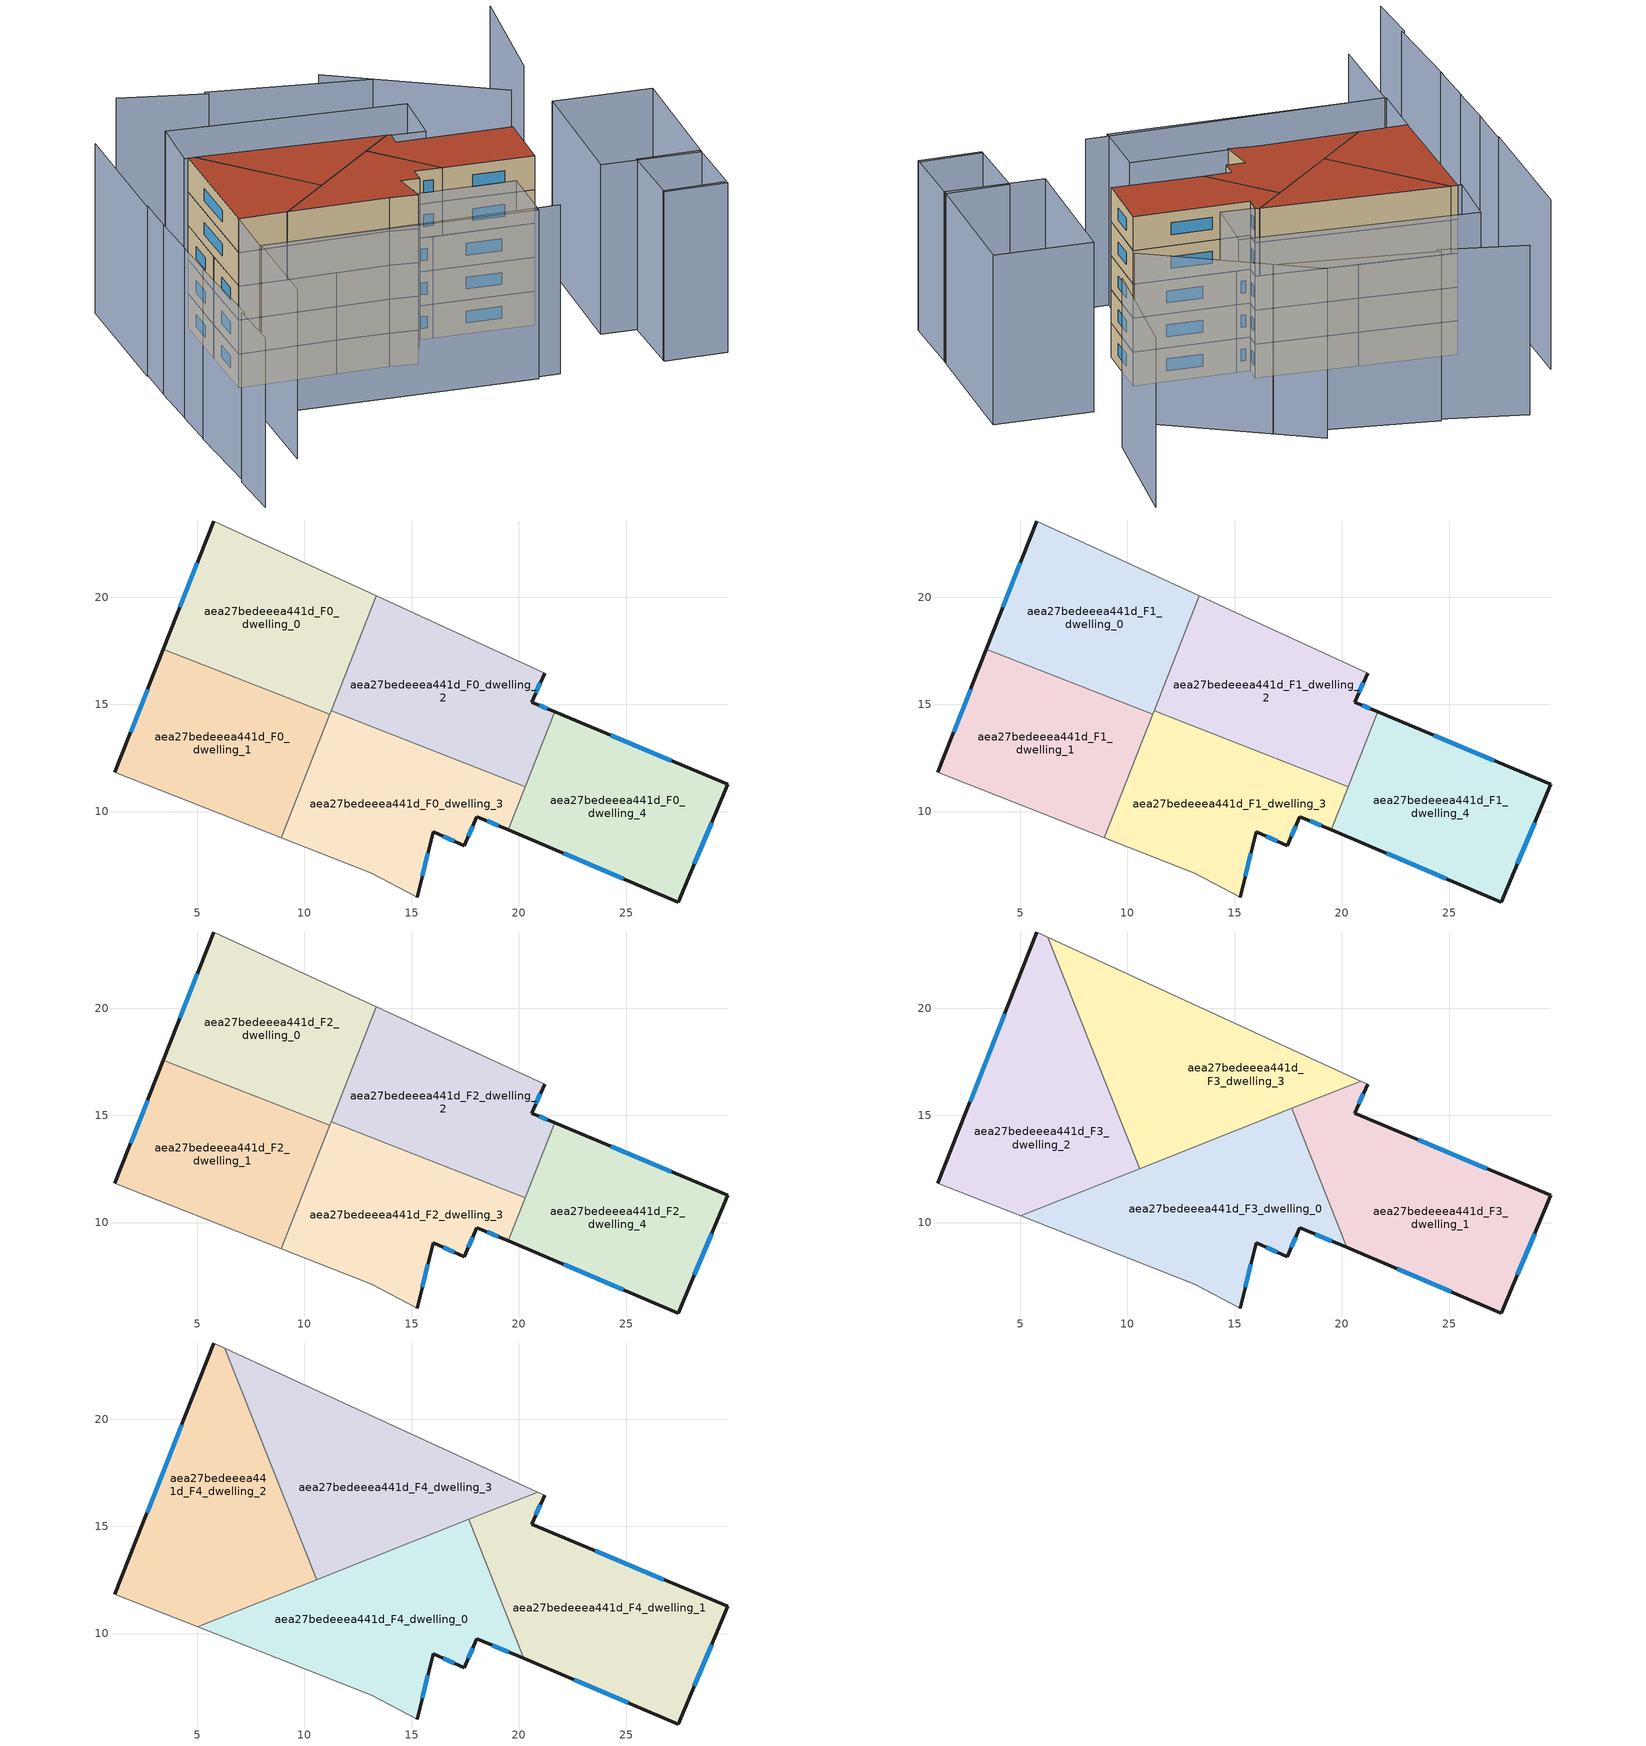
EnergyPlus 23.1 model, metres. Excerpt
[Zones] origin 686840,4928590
aea27bedeeea441d_F0_dwelling_0
 floor ground (EU_floor_Construction): 13.35,20.06 11.18,14.53 3.42,17.58 5.77,23.55 z0
 wall outside (EU_wall_Construction): 5.77,23.55 3.42,17.58 z0:3
 wall adiabatic (EU_wall_Construction): 13.35,20.06 5.77,23.55 z0:3
 wall to aea27bedeeea441d_F0_dwelling_1 (EU_wall_Construction): 3.42,17.58 11.18,14.53 z0:3
 wall to aea27bedeeea441d_F0_dwelling_2 (EU_wall_Construction): 11.25,14.71 13.35,20.06 z0:3
 wall to aea27bedeeea441d_F0_dwelling_3 (EU_wall_Construction): 11.18,14.53 11.25,14.71 z0:3
 window (EU_Window_Construction): 5,21.61 4.18,19.52 z0.98:2.02
aea27bedeeea441d_F0_dwelling_1
 floor ground (EU_floor_Construction): 11.18,14.53 8.92,8.78 1.16,11.83 3.42,17.58 z0
 wall outside (EU_wall_Construction): 3.42,17.58 1.16,11.83 z0:3
 wall adiabatic (EU_wall_Construction): 1.16,11.83 8.92,8.78 z0:3
 wall to aea27bedeeea441d_F0_dwelling_3 (EU_wall_Construction): 8.92,8.78 11.18,14.53 z0:3
 window (EU_Window_Construction): 2.68,15.71 1.89,13.7 z0.98:2.02
aea27bedeeea441d_F0_dwelling_2
 floor ground (EU_floor_Construction): 21.21,16.44 20.6,15.1 21.67,14.65 20.3,11.16 11.25,14.71 13.35,20.06 z0
 wall outside (EU_wall_Construction): 21.67,14.65 20.6,15.1 21.21,16.44 z0:3
 wall adiabatic (EU_wall_Construction): 21.21,16.44 13.35,20.06 z0:3
 wall to aea27bedeeea441d_F0_dwelling_3 (EU_wall_Construction): 11.25,14.71 20.3,11.16 z0:3
 wall to aea27bedeeea441d_F0_dwelling_4 (EU_wall_Construction): 20.3,11.16 21.67,14.65 z0:3
 window (EU_Window_Construction): 20.8,15.54 21.01,16.01 / 21.32,14.8 20.95,14.96 z0.98:2.02
aea27bedeeea441d_F0_dwelling_3
 floor ground (EU_floor_Construction): 20.3,11.16 19.51,9.14 18.05,9.76 17.45,8.4 16,9.05 15.27,6 13.13,7.12 8.92,8.78 11.25,14.71 z0
 wall outside (EU_wall_Construction): 15.27,6 16,9.05 17.45,8.4 18.05,9.76 19.51,9.14 z0:3
 wall adiabatic (EU_wall_Construction): 8.92,8.78 13.13,7.12 15.27,6 z0:3
 wall to aea27bedeeea441d_F0_dwelling_4 (EU_wall_Construction): 19.51,9.14 20.3,11.16 z0:3
 window (EU_Window_Construction): 17.64,8.84 17.85,9.32 / 16.47,8.84 16.98,8.61 / 15.5,6.99 15.76,8.06 / 18.52,9.56 19.03,9.34 z0.98:2.02
aea27bedeeea441d_F0_dwelling_4
 floor ground (EU_floor_Construction): 29.74,11.27 27.44,5.78 19.51,9.14 21.67,14.65 z0
 wall outside (EU_wall_Construction): 19.51,9.14 27.44,5.78 29.74,11.27 21.67,14.65 z0:3
 window (EU_Window_Construction): 27.11,12.37 24.29,13.55 / 28.18,7.57 28.99,9.49 / 22.09,8.05 24.86,6.88 z0.98:2.02
aea27bedeeea441d_F1_dwelling_0
 floor to aea27bedeeea441d_F0_dwelling_0 (EU_floor_Construction): 13.35,20.06 11.18,14.53 3.42,17.58 5.77,23.55 z3
 wall outside (EU_wall_Construction): 5.77,23.55 3.42,17.58 z3:6
 wall adiabatic (EU_wall_Construction): 13.35,20.06 5.77,23.55 z3:6
 wall to aea27bedeeea441d_F1_dwelling_1 (EU_wall_Construction): 3.42,17.58 11.18,14.53 z3:6
 wall to aea27bedeeea441d_F1_dwelling_2 (EU_wall_Construction): 11.25,14.71 13.35,20.06 z3:6
 wall to aea27bedeeea441d_F1_dwelling_3 (EU_wall_Construction): 11.18,14.53 11.25,14.71 z3:6
 window (EU_Window_Construction): 5,21.61 4.18,19.52 z3.98:5.02
aea27bedeeea441d_F1_dwelling_1
 floor to aea27bedeeea441d_F0_dwelling_1 (EU_floor_Construction): 11.18,14.53 8.92,8.78 1.16,11.83 3.42,17.58 z3
 wall outside (EU_wall_Construction): 3.42,17.58 1.16,11.83 z3:6
 wall adiabatic (EU_wall_Construction): 1.16,11.83 8.92,8.78 z3:6
 wall to aea27bedeeea441d_F1_dwelling_3 (EU_wall_Construction): 8.92,8.78 11.18,14.53 z3:6
 window (EU_Window_Construction): 2.68,15.71 1.89,13.7 z3.98:5.02
aea27bedeeea441d_F1_dwelling_2
 floor to aea27bedeeea441d_F0_dwelling_2 (EU_floor_Construction): 21.21,16.44 20.6,15.1 21.67,14.65 20.3,11.16 11.25,14.71 13.35,20.06 z3
 wall outside (EU_wall_Construction): 21.67,14.65 20.6,15.1 21.21,16.44 z3:6
 wall adiabatic (EU_wall_Construction): 21.21,16.44 13.35,20.06 z3:6
 wall to aea27bedeeea441d_F1_dwelling_3 (EU_wall_Construction): 11.25,14.71 20.3,11.16 z3:6
 wall to aea27bedeeea441d_F1_dwelling_4 (EU_wall_Construction): 20.3,11.16 21.67,14.65 z3:6
 window (EU_Window_Construction): 20.8,15.54 21.01,16.01 / 21.32,14.8 20.95,14.96 z3.98:5.02
aea27bedeeea441d_F1_dwelling_3
 floor to aea27bedeeea441d_F0_dwelling_3 (EU_floor_Construction): 20.3,11.16 19.51,9.14 18.05,9.76 17.45,8.4 16,9.05 15.27,6 13.13,7.12 8.92,8.78 11.25,14.71 z3
 wall outside (EU_wall_Construction): 15.27,6 16,9.05 17.45,8.4 18.05,9.76 19.51,9.14 z3:6
 wall adiabatic (EU_wall_Construction): 8.92,8.78 13.13,7.12 15.27,6 z3:6
 wall to aea27bedeeea441d_F1_dwelling_4 (EU_wall_Construction): 19.51,9.14 20.3,11.16 z3:6
 window (EU_Window_Construction): 17.64,8.84 17.85,9.32 / 16.47,8.84 16.98,8.61 / 15.5,6.99 15.76,8.06 / 18.52,9.56 19.03,9.34 z3.98:5.02
aea27bedeeea441d_F1_dwelling_4
 floor to aea27bedeeea441d_F0_dwelling_4 (EU_floor_Construction): 29.74,11.27 27.44,5.78 19.51,9.14 21.67,14.65 z3
 wall outside (EU_wall_Construction): 19.51,9.14 27.44,5.78 29.74,11.27 21.67,14.65 z3:6
 window (EU_Window_Construction): 27.11,12.37 24.29,13.55 / 28.18,7.57 28.99,9.49 / 22.09,8.05 24.86,6.88 z3.98:5.02
aea27bedeeea441d_F2_dwelling_0
 floor to aea27bedeeea441d_F1_dwelling_0 (EU_floor_Construction): 13.35,20.06 11.18,14.53 3.42,17.58 5.77,23.55 z6
 wall outside (EU_wall_Construction): 5.77,23.55 3.42,17.58 z6:9
 wall adiabatic (EU_wall_Construction): 13.35,20.06 5.77,23.55 z6:9
 wall to aea27bedeeea441d_F2_dwelling_1 (EU_wall_Construction): 3.42,17.58 11.18,14.53 z6:9
 wall to aea27bedeeea441d_F2_dwelling_2 (EU_wall_Construction): 11.25,14.71 13.35,20.06 z6:9
 wall to aea27bedeeea441d_F2_dwelling_3 (EU_wall_Construction): 11.18,14.53 11.25,14.71 z6:9
 window (EU_Window_Construction): 5,21.61 4.18,19.52 z6.98:8.02
aea27bedeeea441d_F2_dwelling_1
 floor to aea27bedeeea441d_F1_dwelling_1 (EU_floor_Construction): 11.18,14.53 8.92,8.78 1.16,11.83 3.42,17.58 z6
 wall outside (EU_wall_Construction): 3.42,17.58 1.16,11.83 z6:9
 wall adiabatic (EU_wall_Construction): 1.16,11.83 8.92,8.78 z6:9
 wall to aea27bedeeea441d_F2_dwelling_3 (EU_wall_Construction): 8.92,8.78 11.18,14.53 z6:9
 window (EU_Window_Construction): 2.68,15.71 1.89,13.7 z6.98:8.02
aea27bedeeea441d_F2_dwelling_2
 floor to aea27bedeeea441d_F1_dwelling_2 (EU_floor_Construction): 21.21,16.44 20.6,15.1 21.67,14.65 20.3,11.16 11.25,14.71 13.35,20.06 z6
 wall outside (EU_wall_Construction): 21.67,14.65 20.6,15.1 21.21,16.44 z6:9
 wall adiabatic (EU_wall_Construction): 21.21,16.44 13.35,20.06 z6:9
 wall to aea27bedeeea441d_F2_dwelling_3 (EU_wall_Construction): 11.25,14.71 20.3,11.16 z6:9
 wall to aea27bedeeea441d_F2_dwelling_4 (EU_wall_Construction): 20.3,11.16 21.67,14.65 z6:9
 window (EU_Window_Construction): 20.8,15.54 21.01,16.01 / 21.32,14.8 20.95,14.96 z6.98:8.02
aea27bedeeea441d_F2_dwelling_3
 floor to aea27bedeeea441d_F1_dwelling_3 (EU_floor_Construction): 20.3,11.16 19.51,9.14 18.05,9.76 17.45,8.4 16,9.05 15.27,6 13.13,7.12 8.92,8.78 11.25,14.71 z6
 wall outside (EU_wall_Construction): 15.27,6 16,9.05 17.45,8.4 18.05,9.76 19.51,9.14 z6:9
 wall adiabatic (EU_wall_Construction): 8.92,8.78 13.13,7.12 15.27,6 z6:9
 wall to aea27bedeeea441d_F2_dwelling_4 (EU_wall_Construction): 19.51,9.14 20.3,11.16 z6:9
 window (EU_Window_Construction): 17.64,8.84 17.85,9.32 / 16.47,8.84 16.98,8.61 / 15.5,6.99 15.76,8.06 / 18.52,9.56 19.03,9.34 z6.98:8.02
aea27bedeeea441d_F2_dwelling_4
 floor to aea27bedeeea441d_F1_dwelling_4 (EU_floor_Construction): 29.74,11.27 27.44,5.78 19.51,9.14 21.67,14.65 z6
 wall outside (EU_wall_Construction): 19.51,9.14 27.44,5.78 29.74,11.27 21.67,14.65 z6:9
 window (EU_Window_Construction): 27.11,12.37 24.29,13.55 / 28.18,7.57 28.99,9.49 / 22.09,8.05 24.86,6.88 z6.98:8.02
aea27bedeeea441d_F3_dwelling_0
 floor to aea27bedeeea441d_F2_dwelling_3 (EU_floor_Construction): 19.13,11.62 19.81,9.9 19.51,9.14 18.05,9.76 17.45,8.4 16,9.05 15.27,6 13.13,7.12 8.92,8.78 10.35,12.42 13.7,13.75 z9
 floor to aea27bedeeea441d_F2_dwelling_1 (EU_floor_Construction): 10.35,12.42 8.92,8.78 5.03,10.31 z9
 floor to aea27bedeeea441d_F2_dwelling_4 (EU_floor_Construction): 19.81,9.9 20.23,8.84 19.51,9.14 z9
 floor to aea27bedeeea441d_F2_dwelling_2 (EU_floor_Construction): 17.66,15.32 19.13,11.62 13.7,13.75 z9
 wall outside (EU_wall_Construction): 15.27,6 16,9.05 17.45,8.4 18.05,9.76 20.23,8.84 z9:12
 wall adiabatic (EU_wall_Construction): 5.03,10.31 13.13,7.12 15.27,6 z9:12
 wall to aea27bedeeea441d_F3_dwelling_1 (EU_wall_Construction): 20.23,8.84 17.66,15.32 z9:12
 wall to aea27bedeeea441d_F3_dwelling_3 (EU_wall_Construction): 17.66,15.32 10.57,12.51 z9:12
 wall to aea27bedeeea441d_F3_dwelling_2 (EU_wall_Construction): 10.57,12.51 5.03,10.31 z9:12
 window (EU_Window_Construction): 15.5,6.99 15.76,8.06 / 18.76,9.46 19.52,9.14 / 17.64,8.84 17.85,9.32 / 16.47,8.84 16.98,8.61 z9.98:11.02
aea27bedeeea441d_F3_dwelling_1
 floor to aea27bedeeea441d_F2_dwelling_4 (EU_floor_Construction): 29.74,11.27 27.44,5.78 20.23,8.84 19.81,9.9 21.67,14.65 z9
 floor to aea27bedeeea441d_F2_dwelling_3 (EU_floor_Construction): 20.3,11.16 19.81,9.9 19.13,11.62 z9
 floor to aea27bedeeea441d_F2_dwelling_2 (EU_floor_Construction): 21.21,16.44 20.6,15.1 21.67,14.65 20.3,11.16 19.13,11.62 17.66,15.32 20.87,16.6 z9
 wall outside (EU_wall_Construction): 20.23,8.84 27.44,5.78 29.74,11.27 20.6,15.1 21.21,16.44 z9:12
 wall adiabatic (EU_wall_Construction): 21.21,16.44 20.87,16.6 z9:12
 wall to aea27bedeeea441d_F3_dwelling_3 (EU_wall_Construction): 20.87,16.6 17.66,15.32 z9:12
 window (EU_Window_Construction): 20.8,15.54 21.01,16.01 / 26.76,12.52 23.57,13.86 / 28.18,7.57 28.99,9.49 / 22.57,7.84 25.09,6.78 z9.98:11.02
aea27bedeeea441d_F3_dwelling_2
 floor to aea27bedeeea441d_F2_dwelling_1 (EU_floor_Construction): 9.51,15.18 10.48,12.75 10.35,12.42 5.03,10.31 1.16,11.83 3.42,17.58 z9
 floor to aea27bedeeea441d_F2_dwelling_0 (EU_floor_Construction): 6.29,23.31 9.51,15.18 3.42,17.58 5.77,23.55 z9
 floor to aea27bedeeea441d_F2_dwelling_3 (EU_floor_Construction): 10.48,12.75 10.57,12.51 10.35,12.42 z9
 wall outside (EU_wall_Construction): 5.77,23.55 1.16,11.83 z9:12
 wall adiabatic (EU_wall_Construction): 1.16,11.83 5.03,10.31 / 6.29,23.31 5.77,23.55 z9:12
 wall to aea27bedeeea441d_F3_dwelling_3 (EU_wall_Construction): 10.57,12.51 6.29,23.31 z9:12
 window (EU_Window_Construction): 4.27,19.74 2.66,15.64 z9.98:11.02
aea27bedeeea441d_F3_dwelling_3
 floor to aea27bedeeea441d_F2_dwelling_0 (EU_floor_Construction): 13.35,20.06 11.18,14.53 9.51,15.18 6.29,23.31 z9
 floor to aea27bedeeea441d_F2_dwelling_2 (EU_floor_Construction): 20.87,16.6 13.7,13.75 11.25,14.71 13.35,20.06 z9
 floor to aea27bedeeea441d_F2_dwelling_1 (EU_floor_Construction): 11.18,14.53 10.48,12.75 9.51,15.18 z9
 floor to aea27bedeeea441d_F2_dwelling_3 (EU_floor_Construction): 13.7,13.75 10.57,12.51 10.48,12.75 11.25,14.71 z9
 wall adiabatic (EU_wall_Construction): 20.87,16.6 6.29,23.31 z9:12
aea27bedeeea441d_F4_dwelling_0
 floor to aea27bedeeea441d_F3_dwelling_0 (EU_floor_Construction): 17.66,15.32 20.23,8.84 18.05,9.76 17.45,8.4 16,9.05 15.27,6 13.13,7.12 5.03,10.31 z12
 wall outside (EU_wall_Construction): 15.27,6 16,9.05 17.45,8.4 18.05,9.76 20.23,8.84 z12:15
 wall adiabatic (EU_wall_Construction): 5.03,10.31 13.13,7.12 15.27,6 z12:15
 wall to aea27bedeeea441d_F4_dwelling_1 (EU_wall_Construction): 20.23,8.84 17.66,15.32 z12:15
 wall to aea27bedeeea441d_F4_dwelling_3 (EU_wall_Construction): 17.66,15.32 10.57,12.51 z12:15
 wall to aea27bedeeea441d_F4_dwelling_2 (EU_wall_Construction): 10.57,12.51 5.03,10.31 z12:15
 window (EU_Window_Construction): 15.5,6.99 15.76,8.06 / 18.76,9.46 19.52,9.14 / 17.64,8.84 17.85,9.32 / 16.47,8.84 16.98,8.61 z12.98:14.02
 roof outside (EU_roof_Construction): 20.23,8.84 17.66,15.32 5.03,10.31 13.13,7.12 15.27,6 16,9.05 17.45,8.4 18.05,9.76 z15
aea27bedeeea441d_F4_dwelling_1
 floor to aea27bedeeea441d_F3_dwelling_1 (EU_floor_Construction): 29.74,11.27 27.44,5.78 20.23,8.84 17.66,15.32 20.87,16.6 21.21,16.44 20.6,15.1 z12
 wall outside (EU_wall_Construction): 20.23,8.84 27.44,5.78 29.74,11.27 20.6,15.1 21.21,16.44 z12:15
 wall adiabatic (EU_wall_Construction): 21.21,16.44 20.87,16.6 z12:15
 wall to aea27bedeeea441d_F4_dwelling_3 (EU_wall_Construction): 20.87,16.6 17.66,15.32 z12:15
 window (EU_Window_Construction): 20.8,15.54 21.01,16.01 / 26.76,12.52 23.57,13.86 / 28.18,7.57 28.99,9.49 / 22.57,7.84 25.09,6.78 z12.98:14.02
 roof outside (EU_roof_Construction): 27.44,5.78 29.74,11.27 20.6,15.1 21.21,16.44 20.87,16.6 17.66,15.32 20.23,8.84 z15
aea27bedeeea441d_F4_dwelling_2
 floor to aea27bedeeea441d_F3_dwelling_2 (EU_floor_Construction): 6.29,23.31 10.57,12.51 5.03,10.31 1.16,11.83 5.77,23.55 z12
 wall outside (EU_wall_Construction): 5.77,23.55 1.16,11.83 z12:15
 wall adiabatic (EU_wall_Construction): 1.16,11.83 5.03,10.31 / 6.29,23.31 5.77,23.55 z12:15
 wall to aea27bedeeea441d_F4_dwelling_3 (EU_wall_Construction): 10.57,12.51 6.29,23.31 z12:15
 window (EU_Window_Construction): 4.27,19.74 2.66,15.64 z12.98:14.02
 roof outside (EU_roof_Construction): 10.57,12.51 6.29,23.31 5.77,23.55 1.16,11.83 5.03,10.31 z15
aea27bedeeea441d_F4_dwelling_3
 floor to aea27bedeeea441d_F3_dwelling_3 (EU_floor_Construction): 20.87,16.6 10.57,12.51 6.29,23.31 z12
 wall adiabatic (EU_wall_Construction): 20.87,16.6 6.29,23.31 z12:15
 roof outside (EU_roof_Construction): 20.87,16.6 6.29,23.31 10.57,12.51 z15
shading: 30.86,-6.18 35.76,-8.08 / -4.25,-1.88 -0.87,6.58 / -0.87,6.58 22.75,-2.86 / -10.66,-2.47 -12.38,-7.42 / -7.54,6.01 -10.47,-2.53 / -6.01,10.13 -7.61,5.67 / -4.3,14.76 -5.96,10.11 / 38.24,19.91 43.79,30.59 / -2.83,18.49 -4.5,14.2 / 1.91,30.6 -2.97,18.35 / 34.3,16.83 24.46,29.26 / 27.24,25.76 15.21,32.59 / 15.25,32.11 8.97,36.28 / 30.78,-6.39 33.23,-0.05 / 33.23,-0.05 38.31,-2.01 / 38.31,-2.01 35.86,-8.35 / 35.86,-8.35 30.78,-6.39 / 20.78,-2.5 -1.02,6.64 / -1.02,6.64 1.27,12.09 / 1.27,12.09 23.07,2.95 / 23.07,2.95 20.78,-2.5 / 43.29,9.72 38.19,-2.35 / 38.19,-2.35 30.35,0.97 / 30.35,0.97 35.45,13.04 / 35.45,13.04 43.29,9.72 / 23.86,15.18 5.47,23.69 / 5.47,23.69 7.83,28.79 / 7.83,28.79 26.22,20.28 / 26.22,20.28 23.86,15.18 z0:15
[Building]
EU S2 Campaign: North Axis=0; Terrain=City; Solar Distribution=FullExterior
[Site:Location]
Bologna: Latitude=44.5; Longitude=11.25; Time Zone=1; Elevation=37
[SizingPeriod:WeatherFileDays]
AnnualSizingPeriod: Begin Month=1; Begin Day of Month=1; End Month=12; End Day of Month=31; Day of Week for Start Day=Monday; Use Weather File Daylight Saving Period=No; Use Weather File Rain and Snow Indicators=No
[MATERIAL]
EU_InternalMass_Material: Roughness=MediumRough; Thickness=0.1; Conductivity=1; Density=1800; Specific Heat=900; Thermal Absorptance=0.9; Solar Absorptance=0.7; Visible Absorptance=0.7
[MATERIAL:NOMASS] Roughness=MediumRough; Thermal Absorptance=0.9; Solar Absorptance=0.7; Visible Absorptance=0.7
Name | Thermal Resistance
EU_wall_NoMass | 0.905828
EU_roof_NoMass | 0.37593
EU_floor_NoMass | 0.67114
[WINDOWMATERIAL:SIMPLEGLAZINGSYSTEM]
EU_Window_SimpleGlazing: UFactor=4.52486; Solar Heat Gain Coefficient=0.85; Visible Transmittance=0.85
[CONSTRUCTION]
EU_wall_Construction: EU_wall_NoMass
EU_roof_Construction: EU_roof_NoMass
EU_floor_Construction: EU_floor_NoMass
EU_Window_Construction: EU_Window_SimpleGlazing
EU_InternalMass_Construction: EU_InternalMass_Material
[ZONE] Type=1; Multiplier=1; Ceiling Height=autocalculate; Floor Area=autocalculate; Part of Total Floor Area=Yes
Name | Volume
aea27bedeeea441d_F0_dwelling_0; aea27bedeeea441d_F1_dwelling_0; aea27bedeeea441d_F2_dwelling_0 | 154.54
aea27bedeeea441d_F3_dwelling_0; aea27bedeeea441d_F4_dwelling_0 | 193.153
aea27bedeeea441d_F0_dwelling_1; aea27bedeeea441d_F1_dwelling_1; aea27bedeeea441d_F2_dwelling_1 | 154.509
aea27bedeeea441d_F3_dwelling_1; aea27bedeeea441d_F4_dwelling_1 | 193.151
aea27bedeeea441d_F0_dwelling_2; aea27bedeeea441d_F1_dwelling_2; aea27bedeeea441d_F2_dwelling_2 | 154.542
aea27bedeeea441d_F3_dwelling_2; aea27bedeeea441d_F4_dwelling_2 | 193.174
aea27bedeeea441d_F0_dwelling_3; aea27bedeeea441d_F1_dwelling_3; aea27bedeeea441d_F2_dwelling_3 | 154.512
aea27bedeeea441d_F3_dwelling_3; aea27bedeeea441d_F4_dwelling_3 | 193.176
aea27bedeeea441d_F0_dwelling_4; aea27bedeeea441d_F1_dwelling_4; aea27bedeeea441d_F2_dwelling_4 | 154.531
[INTERNALMASS] Construction=EU_InternalMass_Construction
Name | Zone or ZoneList | Surface Area
aea27bedeeea441d_F0_dwelling_0_EU_InternalMass | aea27bedeeea441d_F0_dwelling_0 | 51.513
aea27bedeeea441d_F0_dwelling_1_EU_InternalMass | aea27bedeeea441d_F0_dwelling_1 | 51.5018
aea27bedeeea441d_F0_dwelling_2_EU_InternalMass | aea27bedeeea441d_F0_dwelling_2 | 51.5136
aea27bedeeea441d_F0_dwelling_3_EU_InternalMass | aea27bedeeea441d_F0_dwelling_3 | 51.5034
aea27bedeeea441d_F0_dwelling_4_EU_InternalMass | aea27bedeeea441d_F0_dwelling_4 | 51.5102
aea27bedeeea441d_F1_dwelling_0_EU_InternalMass | aea27bedeeea441d_F1_dwelling_0 | 51.513
aea27bedeeea441d_F1_dwelling_1_EU_InternalMass | aea27bedeeea441d_F1_dwelling_1 | 51.5018
aea27bedeeea441d_F1_dwelling_2_EU_InternalMass | aea27bedeeea441d_F1_dwelling_2 | 51.5136
aea27bedeeea441d_F1_dwelling_3_EU_InternalMass | aea27bedeeea441d_F1_dwelling_3 | 51.5034
aea27bedeeea441d_F1_dwelling_4_EU_InternalMass | aea27bedeeea441d_F1_dwelling_4 | 51.5102
aea27bedeeea441d_F2_dwelling_0_EU_InternalMass | aea27bedeeea441d_F2_dwelling_0 | 51.513
aea27bedeeea441d_F2_dwelling_1_EU_InternalMass | aea27bedeeea441d_F2_dwelling_1 | 51.5018
aea27bedeeea441d_F2_dwelling_2_EU_InternalMass | aea27bedeeea441d_F2_dwelling_2 | 51.5136
aea27bedeeea441d_F2_dwelling_3_EU_InternalMass | aea27bedeeea441d_F2_dwelling_3 | 51.5034
aea27bedeeea441d_F2_dwelling_4_EU_InternalMass | aea27bedeeea441d_F2_dwelling_4 | 51.5102
aea27bedeeea441d_F3_dwelling_0_EU_InternalMass | aea27bedeeea441d_F3_dwelling_0 | 64.3844
aea27bedeeea441d_F3_dwelling_1_EU_InternalMass | aea27bedeeea441d_F3_dwelling_1 | 64.3838
aea27bedeeea441d_F3_dwelling_2_EU_InternalMass | aea27bedeeea441d_F3_dwelling_2 | 64.3912
aea27bedeeea441d_F3_dwelling_3_EU_InternalMass | aea27bedeeea441d_F3_dwelling_3 | 64.3921
aea27bedeeea441d_F4_dwelling_0_EU_InternalMass | aea27bedeeea441d_F4_dwelling_0 | 64.3844
aea27bedeeea441d_F4_dwelling_1_EU_InternalMass | aea27bedeeea441d_F4_dwelling_1 | 64.3838
aea27bedeeea441d_F4_dwelling_2_EU_InternalMass | aea27bedeeea441d_F4_dwelling_2 | 64.3912
aea27bedeeea441d_F4_dwelling_3_EU_InternalMass | aea27bedeeea441d_F4_dwelling_3 | 64.3921
[OTHEREQUIPMENT] Fuel Type=Electricity; Design Level Calculation Method=Watts/Area; Power per Zone Floor Area=1; Fraction Latent=0; Fraction Radiant=0; Fraction Lost=0; Carbon Dioxide Generation Rate=0; EndUse Subcategory=EU_Step8_InternalGains
Name | Zone or ZoneList or Space or SpaceList | Schedule
EU_Step8_InternalGain_aea27bedeeea441d_F0_dwelling_0_f000 | aea27bedeeea441d_F0_dwelling_0 | EU_Step8_GainSchedule_aea27bedeeea441d_F0_dwelling_0_f000
EU_Step8_InternalGain_aea27bedeeea441d_F0_dwelling_1_f000 | aea27bedeeea441d_F0_dwelling_1 | EU_Step8_GainSchedule_aea27bedeeea441d_F0_dwelling_1_f000
EU_Step8_InternalGain_aea27bedeeea441d_F0_dwelling_2_f000 | aea27bedeeea441d_F0_dwelling_2 | EU_Step8_GainSchedule_aea27bedeeea441d_F0_dwelling_2_f000
EU_Step8_InternalGain_aea27bedeeea441d_F0_dwelling_3_f000 | aea27bedeeea441d_F0_dwelling_3 | EU_Step8_GainSchedule_aea27bedeeea441d_F0_dwelling_3_f000
EU_Step8_InternalGain_aea27bedeeea441d_F0_dwelling_4_f000 | aea27bedeeea441d_F0_dwelling_4 | EU_Step8_GainSchedule_aea27bedeeea441d_F0_dwelling_4_f000
EU_Step8_InternalGain_aea27bedeeea441d_F1_dwelling_0_f000 | aea27bedeeea441d_F1_dwelling_0 | EU_Step8_GainSchedule_aea27bedeeea441d_F1_dwelling_0_f000
EU_Step8_InternalGain_aea27bedeeea441d_F1_dwelling_1_f000 | aea27bedeeea441d_F1_dwelling_1 | EU_Step8_GainSchedule_aea27bedeeea441d_F1_dwelling_1_f000
EU_Step8_InternalGain_aea27bedeeea441d_F1_dwelling_2_f000 | aea27bedeeea441d_F1_dwelling_2 | EU_Step8_GainSchedule_aea27bedeeea441d_F1_dwelling_2_f000
EU_Step8_InternalGain_aea27bedeeea441d_F1_dwelling_3_f000 | aea27bedeeea441d_F1_dwelling_3 | EU_Step8_GainSchedule_aea27bedeeea441d_F1_dwelling_3_f000
EU_Step8_InternalGain_aea27bedeeea441d_F1_dwelling_4_f000 | aea27bedeeea441d_F1_dwelling_4 | EU_Step8_GainSchedule_aea27bedeeea441d_F1_dwelling_4_f000
EU_Step8_InternalGain_aea27bedeeea441d_F2_dwelling_0_f000 | aea27bedeeea441d_F2_dwelling_0 | EU_Step8_GainSchedule_aea27bedeeea441d_F2_dwelling_0_f000
EU_Step8_InternalGain_aea27bedeeea441d_F2_dwelling_1_f000 | aea27bedeeea441d_F2_dwelling_1 | EU_Step8_GainSchedule_aea27bedeeea441d_F2_dwelling_1_f000
EU_Step8_InternalGain_aea27bedeeea441d_F2_dwelling_2_f000 | aea27bedeeea441d_F2_dwelling_2 | EU_Step8_GainSchedule_aea27bedeeea441d_F2_dwelling_2_f000
EU_Step8_InternalGain_aea27bedeeea441d_F2_dwelling_3_f000 | aea27bedeeea441d_F2_dwelling_3 | EU_Step8_GainSchedule_aea27bedeeea441d_F2_dwelling_3_f000
EU_Step8_InternalGain_aea27bedeeea441d_F2_dwelling_4_f000 | aea27bedeeea441d_F2_dwelling_4 | EU_Step8_GainSchedule_aea27bedeeea441d_F2_dwelling_4_f000
EU_Step8_InternalGain_aea27bedeeea441d_F3_dwelling_0_f000 | aea27bedeeea441d_F3_dwelling_0 | EU_Step8_GainSchedule_aea27bedeeea441d_F3_dwelling_0_f000
EU_Step8_InternalGain_aea27bedeeea441d_F3_dwelling_1_f000 | aea27bedeeea441d_F3_dwelling_1 | EU_Step8_GainSchedule_aea27bedeeea441d_F3_dwelling_1_f000
EU_Step8_InternalGain_aea27bedeeea441d_F3_dwelling_2_f000 | aea27bedeeea441d_F3_dwelling_2 | EU_Step8_GainSchedule_aea27bedeeea441d_F3_dwelling_2_f000
EU_Step8_InternalGain_aea27bedeeea441d_F3_dwelling_3_f000 | aea27bedeeea441d_F3_dwelling_3 | EU_Step8_GainSchedule_aea27bedeeea441d_F3_dwelling_3_f000
EU_Step8_InternalGain_aea27bedeeea441d_F4_dwelling_0_f000 | aea27bedeeea441d_F4_dwelling_0 | EU_Step8_GainSchedule_aea27bedeeea441d_F4_dwelling_0_f000
EU_Step8_InternalGain_aea27bedeeea441d_F4_dwelling_1_f000 | aea27bedeeea441d_F4_dwelling_1 | EU_Step8_GainSchedule_aea27bedeeea441d_F4_dwelling_1_f000
EU_Step8_InternalGain_aea27bedeeea441d_F4_dwelling_2_f000 | aea27bedeeea441d_F4_dwelling_2 | EU_Step8_GainSchedule_aea27bedeeea441d_F4_dwelling_2_f000
EU_Step8_InternalGain_aea27bedeeea441d_F4_dwelling_3_f000 | aea27bedeeea441d_F4_dwelling_3 | EU_Step8_GainSchedule_aea27bedeeea441d_F4_dwelling_3_f000
[ZONEVENTILATION:DESIGNFLOWRATE] Schedule=EU_AlwaysOn; Design Flow Rate Calculation Method=AirChanges/Hour; Air Changes per Hour=0.73129; Ventilation Type=Natural; Fan Pressure Rise=0; Fan Total Efficiency=1; Constant Term Coefficient=1; Temperature Term Coefficient=0; Velocity Term Coefficient=0; Velocity Squared Term Coefficient=0; Minimum Indoor Temperature=-100; Maximum Indoor Temperature=100; Delta Temperature=-100; Minimum Outdoor Temperature=-100; Maximum Outdoor Temperature=100; Maximum Wind Speed=40
Name | Zone or ZoneList or Space or SpaceList
EU_ConstantAir_aea27bedeeea441d_F0_dwelling_0 | aea27bedeeea441d_F0_dwelling_0
EU_ConstantAir_aea27bedeeea441d_F0_dwelling_1 | aea27bedeeea441d_F0_dwelling_1
EU_ConstantAir_aea27bedeeea441d_F0_dwelling_2 | aea27bedeeea441d_F0_dwelling_2
EU_ConstantAir_aea27bedeeea441d_F0_dwelling_3 | aea27bedeeea441d_F0_dwelling_3
EU_ConstantAir_aea27bedeeea441d_F0_dwelling_4 | aea27bedeeea441d_F0_dwelling_4
EU_ConstantAir_aea27bedeeea441d_F1_dwelling_0 | aea27bedeeea441d_F1_dwelling_0
EU_ConstantAir_aea27bedeeea441d_F1_dwelling_1 | aea27bedeeea441d_F1_dwelling_1
EU_ConstantAir_aea27bedeeea441d_F1_dwelling_2 | aea27bedeeea441d_F1_dwelling_2
EU_ConstantAir_aea27bedeeea441d_F1_dwelling_3 | aea27bedeeea441d_F1_dwelling_3
EU_ConstantAir_aea27bedeeea441d_F1_dwelling_4 | aea27bedeeea441d_F1_dwelling_4
EU_ConstantAir_aea27bedeeea441d_F2_dwelling_0 | aea27bedeeea441d_F2_dwelling_0
EU_ConstantAir_aea27bedeeea441d_F2_dwelling_1 | aea27bedeeea441d_F2_dwelling_1
EU_ConstantAir_aea27bedeeea441d_F2_dwelling_2 | aea27bedeeea441d_F2_dwelling_2
EU_ConstantAir_aea27bedeeea441d_F2_dwelling_3 | aea27bedeeea441d_F2_dwelling_3
EU_ConstantAir_aea27bedeeea441d_F2_dwelling_4 | aea27bedeeea441d_F2_dwelling_4
EU_ConstantAir_aea27bedeeea441d_F3_dwelling_0 | aea27bedeeea441d_F3_dwelling_0
EU_ConstantAir_aea27bedeeea441d_F3_dwelling_1 | aea27bedeeea441d_F3_dwelling_1
EU_ConstantAir_aea27bedeeea441d_F3_dwelling_2 | aea27bedeeea441d_F3_dwelling_2
EU_ConstantAir_aea27bedeeea441d_F3_dwelling_3 | aea27bedeeea441d_F3_dwelling_3
EU_ConstantAir_aea27bedeeea441d_F4_dwelling_0 | aea27bedeeea441d_F4_dwelling_0
EU_ConstantAir_aea27bedeeea441d_F4_dwelling_1 | aea27bedeeea441d_F4_dwelling_1
EU_ConstantAir_aea27bedeeea441d_F4_dwelling_2 | aea27bedeeea441d_F4_dwelling_2
EU_ConstantAir_aea27bedeeea441d_F4_dwelling_3 | aea27bedeeea441d_F4_dwelling_3
[HVACTEMPLATE:THERMOSTAT] Constant Heating Setpoint=20; Constant Cooling Setpoint=50
EU_HeatOnly_aea27bedeeea441d_F0_dwelling_0; EU_HeatOnly_aea27bedeeea441d_F0_dwelling_1; EU_HeatOnly_aea27bedeeea441d_F0_dwelling_2; EU_HeatOnly_aea27bedeeea441d_F0_dwelling_3; EU_HeatOnly_aea27bedeeea441d_F0_dwelling_4; EU_HeatOnly_aea27bedeeea441d_F1_dwelling_0; EU_HeatOnly_aea27bedeeea441d_F1_dwelling_1; EU_HeatOnly_aea27bedeeea441d_F1_dwelling_2; EU_HeatOnly_aea27bedeeea441d_F1_dwelling_3; EU_HeatOnly_aea27bedeeea441d_F1_dwelling_4; EU_HeatOnly_aea27bedeeea441d_F2_dwelling_0; EU_HeatOnly_aea27bedeeea441d_F2_dwelling_1; EU_HeatOnly_aea27bedeeea441d_F2_dwelling_2; EU_HeatOnly_aea27bedeeea441d_F2_dwelling_3; EU_HeatOnly_aea27bedeeea441d_F2_dwelling_4; EU_HeatOnly_aea27bedeeea441d_F3_dwelling_0; EU_HeatOnly_aea27bedeeea441d_F3_dwelling_1; EU_HeatOnly_aea27bedeeea441d_F3_dwelling_2; EU_HeatOnly_aea27bedeeea441d_F3_dwelling_3; EU_HeatOnly_aea27bedeeea441d_F4_dwelling_0; EU_HeatOnly_aea27bedeeea441d_F4_dwelling_1; EU_HeatOnly_aea27bedeeea441d_F4_dwelling_2; EU_HeatOnly_aea27bedeeea441d_F4_dwelling_3
[HVACTEMPLATE:ZONE:IDEALLOADSAIRSYSTEM] System Availability Schedule=EU_AlwaysOn; Maximum Heating Supply Air Temperature=50; Minimum Cooling Supply Air Temperature=13; Maximum Heating Supply Air Humidity Ratio=0.0156; Minimum Cooling Supply Air Humidity Ratio=0.0077; Heating Limit=NoLimit; Cooling Limit=NoLimit; Heating Availability Schedule=EU_AlwaysOn; Cooling Availability Schedule=EU_CoolingOff; Dehumidification Control Type=ConstantSensibleHeatRatio; Cooling Sensible Heat Ratio=0.7; Dehumidification Setpoint=60; Humidification Control Type=None; Humidification Setpoint=30; Outdoor Air Method=None; Outdoor Air Flow Rate per Person=0.00944; Outdoor Air Flow Rate per Zone Floor Area=0; Outdoor Air Flow Rate per Zone=0; Demand Controlled Ventilation Type=None; Outdoor Air Economizer Type=NoEconomizer; Heat Recovery Type=None; Sensible Heat Recovery Effectiveness=0.7; Latent Heat Recovery Effectiveness=0.65
Name | Template Thermostat
aea27bedeeea441d_F0_dwelling_0 | EU_HeatOnly_aea27bedeeea441d_F0_dwelling_0
aea27bedeeea441d_F0_dwelling_1 | EU_HeatOnly_aea27bedeeea441d_F0_dwelling_1
aea27bedeeea441d_F0_dwelling_2 | EU_HeatOnly_aea27bedeeea441d_F0_dwelling_2
aea27bedeeea441d_F0_dwelling_3 | EU_HeatOnly_aea27bedeeea441d_F0_dwelling_3
aea27bedeeea441d_F0_dwelling_4 | EU_HeatOnly_aea27bedeeea441d_F0_dwelling_4
aea27bedeeea441d_F1_dwelling_0 | EU_HeatOnly_aea27bedeeea441d_F1_dwelling_0
aea27bedeeea441d_F1_dwelling_1 | EU_HeatOnly_aea27bedeeea441d_F1_dwelling_1
aea27bedeeea441d_F1_dwelling_2 | EU_HeatOnly_aea27bedeeea441d_F1_dwelling_2
aea27bedeeea441d_F1_dwelling_3 | EU_HeatOnly_aea27bedeeea441d_F1_dwelling_3
aea27bedeeea441d_F1_dwelling_4 | EU_HeatOnly_aea27bedeeea441d_F1_dwelling_4
aea27bedeeea441d_F2_dwelling_0 | EU_HeatOnly_aea27bedeeea441d_F2_dwelling_0
aea27bedeeea441d_F2_dwelling_1 | EU_HeatOnly_aea27bedeeea441d_F2_dwelling_1
aea27bedeeea441d_F2_dwelling_2 | EU_HeatOnly_aea27bedeeea441d_F2_dwelling_2
aea27bedeeea441d_F2_dwelling_3 | EU_HeatOnly_aea27bedeeea441d_F2_dwelling_3
aea27bedeeea441d_F2_dwelling_4 | EU_HeatOnly_aea27bedeeea441d_F2_dwelling_4
aea27bedeeea441d_F3_dwelling_0 | EU_HeatOnly_aea27bedeeea441d_F3_dwelling_0
aea27bedeeea441d_F3_dwelling_1 | EU_HeatOnly_aea27bedeeea441d_F3_dwelling_1
aea27bedeeea441d_F3_dwelling_2 | EU_HeatOnly_aea27bedeeea441d_F3_dwelling_2
aea27bedeeea441d_F3_dwelling_3 | EU_HeatOnly_aea27bedeeea441d_F3_dwelling_3
aea27bedeeea441d_F4_dwelling_0 | EU_HeatOnly_aea27bedeeea441d_F4_dwelling_0
aea27bedeeea441d_F4_dwelling_1 | EU_HeatOnly_aea27bedeeea441d_F4_dwelling_1
aea27bedeeea441d_F4_dwelling_2 | EU_HeatOnly_aea27bedeeea441d_F4_dwelling_2
aea27bedeeea441d_F4_dwelling_3 | EU_HeatOnly_aea27bedeeea441d_F4_dwelling_3
[SIZING:ZONE] Zone Cooling Design Supply Air Temperature Input Method=SupplyAirTemperature; Zone Cooling Design Supply Air Temperature=13; Zone Heating Design Supply Air Temperature Input Method=SupplyAirTemperature; Zone Heating Design Supply Air Temperature=50; Zone Cooling Design Supply Air Humidity Ratio=0.008; Zone Heating Design Supply Air Humidity Ratio=0.008; Cooling Design Air Flow Method=DesignDay; Cooling Design Air Flow Rate=0; Cooling Minimum Air Flow per Zone Floor Area=0.000762; Cooling Minimum Air Flow=0; Cooling Minimum Air Flow Fraction=0.2; Heating Design Air Flow Method=DesignDay; Heating Design Air Flow Rate=0; Heating Maximum Air Flow per Zone Floor Area=0.002032; Heating Maximum Air Flow=0.141576; Heating Maximum Air Flow Fraction=0.3; Account for Dedicated Outdoor Air System=No; Dedicated Outdoor Air System Control Strategy=NeutralSupplyAir; Dedicated Outdoor Air Low Setpoint Temperature for Design=autosize; Dedicated Outdoor Air High Setpoint Temperature for Design=autosize; Zone Load Sizing Method=Sensible Load Only No Latent Load; Zone Latent Cooling Design Supply Air Humidity Ratio Input Method=HumidityRatioDifference; Zone Cooling Design Supply Air Humidity Ratio Difference=0.005; Zone Latent Heating Design Supply Air Humidity Ratio Input Method=HumidityRatioDifference; Zone Humidification Design Supply Air Humidity Ratio Difference=0.005
aea27bedeeea441d_F0_dwelling_0; aea27bedeeea441d_F0_dwelling_1; aea27bedeeea441d_F0_dwelling_2; aea27bedeeea441d_F0_dwelling_3; aea27bedeeea441d_F0_dwelling_4; aea27bedeeea441d_F1_dwelling_0; aea27bedeeea441d_F1_dwelling_1; aea27bedeeea441d_F1_dwelling_2; aea27bedeeea441d_F1_dwelling_3; aea27bedeeea441d_F1_dwelling_4; aea27bedeeea441d_F2_dwelling_0; aea27bedeeea441d_F2_dwelling_1; aea27bedeeea441d_F2_dwelling_2; aea27bedeeea441d_F2_dwelling_3; aea27bedeeea441d_F2_dwelling_4; aea27bedeeea441d_F3_dwelling_0; aea27bedeeea441d_F3_dwelling_1; aea27bedeeea441d_F3_dwelling_2; aea27bedeeea441d_F3_dwelling_3; aea27bedeeea441d_F4_dwelling_0; aea27bedeeea441d_F4_dwelling_1; aea27bedeeea441d_F4_dwelling_2; aea27bedeeea441d_F4_dwelling_3
[SCHEDULE:CONSTANT]
Name | Hourly Value
EU_AlwaysOn | 1
EU_CoolingOff | 0
[SCHEDULE:FILE] Column Number=1; Rows to Skip at Top=0; Number of Hours of Data=8760; Column Separator=Comma; Interpolate to Timestep=No; Minutes per Item=60; Adjust Schedule for Daylight Savings=Yes
Name | File
EU_Step8_GainSchedule_aea27bedeeea441d_F0_dwelling_0_f000 | ../../schedules/aea27bedeeea441d/aea27bedeeea441d_F0_dwelling_0_f000_gain.csv
EU_Step8_GainSchedule_aea27bedeeea441d_F0_dwelling_1_f000 | ../../schedules/aea27bedeeea441d/aea27bedeeea441d_F0_dwelling_1_f000_gain.csv
EU_Step8_GainSchedule_aea27bedeeea441d_F0_dwelling_2_f000 | ../../schedules/aea27bedeeea441d/aea27bedeeea441d_F0_dwelling_2_f000_gain.csv
EU_Step8_GainSchedule_aea27bedeeea441d_F0_dwelling_3_f000 | ../../schedules/aea27bedeeea441d/aea27bedeeea441d_F0_dwelling_3_f000_gain.csv
EU_Step8_GainSchedule_aea27bedeeea441d_F0_dwelling_4_f000 | ../../schedules/aea27bedeeea441d/aea27bedeeea441d_F0_dwelling_4_f000_gain.csv
EU_Step8_GainSchedule_aea27bedeeea441d_F1_dwelling_0_f000 | ../../schedules/aea27bedeeea441d/aea27bedeeea441d_F1_dwelling_0_f000_gain.csv
EU_Step8_GainSchedule_aea27bedeeea441d_F1_dwelling_1_f000 | ../../schedules/aea27bedeeea441d/aea27bedeeea441d_F1_dwelling_1_f000_gain.csv
EU_Step8_GainSchedule_aea27bedeeea441d_F1_dwelling_2_f000 | ../../schedules/aea27bedeeea441d/aea27bedeeea441d_F1_dwelling_2_f000_gain.csv
EU_Step8_GainSchedule_aea27bedeeea441d_F1_dwelling_3_f000 | ../../schedules/aea27bedeeea441d/aea27bedeeea441d_F1_dwelling_3_f000_gain.csv
EU_Step8_GainSchedule_aea27bedeeea441d_F1_dwelling_4_f000 | ../../schedules/aea27bedeeea441d/aea27bedeeea441d_F1_dwelling_4_f000_gain.csv
EU_Step8_GainSchedule_aea27bedeeea441d_F2_dwelling_0_f000 | ../../schedules/aea27bedeeea441d/aea27bedeeea441d_F2_dwelling_0_f000_gain.csv
EU_Step8_GainSchedule_aea27bedeeea441d_F2_dwelling_1_f000 | ../../schedules/aea27bedeeea441d/aea27bedeeea441d_F2_dwelling_1_f000_gain.csv
EU_Step8_GainSchedule_aea27bedeeea441d_F2_dwelling_2_f000 | ../../schedules/aea27bedeeea441d/aea27bedeeea441d_F2_dwelling_2_f000_gain.csv
EU_Step8_GainSchedule_aea27bedeeea441d_F2_dwelling_3_f000 | ../../schedules/aea27bedeeea441d/aea27bedeeea441d_F2_dwelling_3_f000_gain.csv
EU_Step8_GainSchedule_aea27bedeeea441d_F2_dwelling_4_f000 | ../../schedules/aea27bedeeea441d/aea27bedeeea441d_F2_dwelling_4_f000_gain.csv
EU_Step8_GainSchedule_aea27bedeeea441d_F3_dwelling_0_f000 | ../../schedules/aea27bedeeea441d/aea27bedeeea441d_F3_dwelling_0_f000_gain.csv
EU_Step8_GainSchedule_aea27bedeeea441d_F3_dwelling_1_f000 | ../../schedules/aea27bedeeea441d/aea27bedeeea441d_F3_dwelling_1_f000_gain.csv
EU_Step8_GainSchedule_aea27bedeeea441d_F3_dwelling_2_f000 | ../../schedules/aea27bedeeea441d/aea27bedeeea441d_F3_dwelling_2_f000_gain.csv
EU_Step8_GainSchedule_aea27bedeeea441d_F3_dwelling_3_f000 | ../../schedules/aea27bedeeea441d/aea27bedeeea441d_F3_dwelling_3_f000_gain.csv
EU_Step8_GainSchedule_aea27bedeeea441d_F4_dwelling_0_f000 | ../../schedules/aea27bedeeea441d/aea27bedeeea441d_F4_dwelling_0_f000_gain.csv
EU_Step8_GainSchedule_aea27bedeeea441d_F4_dwelling_1_f000 | ../../schedules/aea27bedeeea441d/aea27bedeeea441d_F4_dwelling_1_f000_gain.csv
EU_Step8_GainSchedule_aea27bedeeea441d_F4_dwelling_2_f000 | ../../schedules/aea27bedeeea441d/aea27bedeeea441d_F4_dwelling_2_f000_gain.csv
EU_Step8_GainSchedule_aea27bedeeea441d_F4_dwelling_3_f000 | ../../schedules/aea27bedeeea441d/aea27bedeeea441d_F4_dwelling_3_f000_gain.csv
